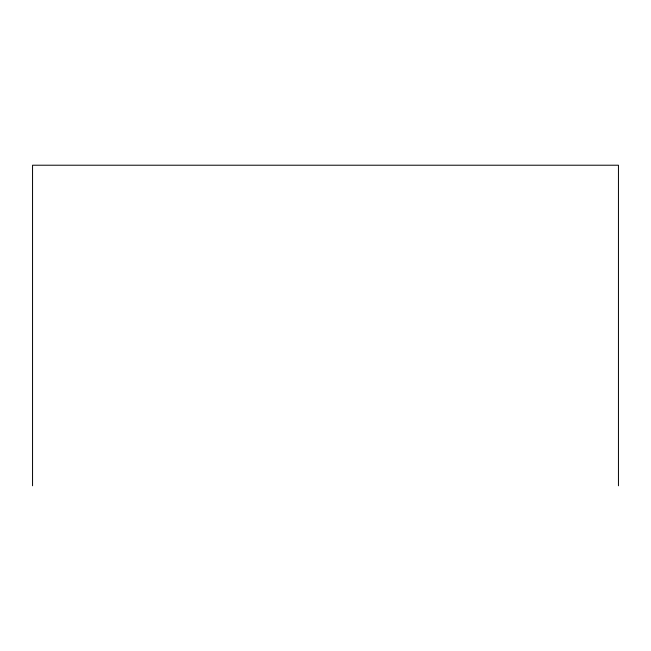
<?xml version="1.0" encoding="UTF-8"?>
<svg xmlns="http://www.w3.org/2000/svg" width="651" height="651" viewBox="0 0 651 651"><rect width="100%" height="100%" fill="white"/><g stroke="black" fill="none" stroke-linecap="round" stroke-linejoin="round"><path stroke-width="0.98" d="M618.45 485.784L618.45 165.216L32.55 165.216L32.55 485.784"/></g></svg>
